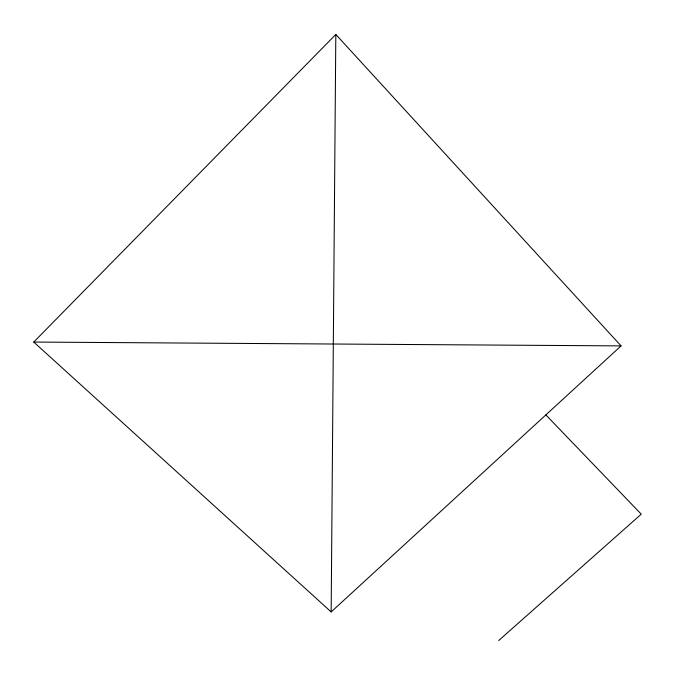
<?xml version="1.0" encoding="UTF-8"?>
<svg xmlns="http://www.w3.org/2000/svg" width="675" height="675" viewBox="0 0 675 675"><rect width="100%" height="100%" fill="white"/><g stroke="black" fill="none" stroke-linecap="round" stroke-linejoin="round"><path stroke-width="1.01" d="M331.163 611.921L335.821 34.45L33.75 342.056L331.163 611.921L621.067 345.895L335.821 34.45M498.682 640.55L641.25 514.164L545.856 414.914M33.75 342.056L621.067 345.895"/></g></svg>
